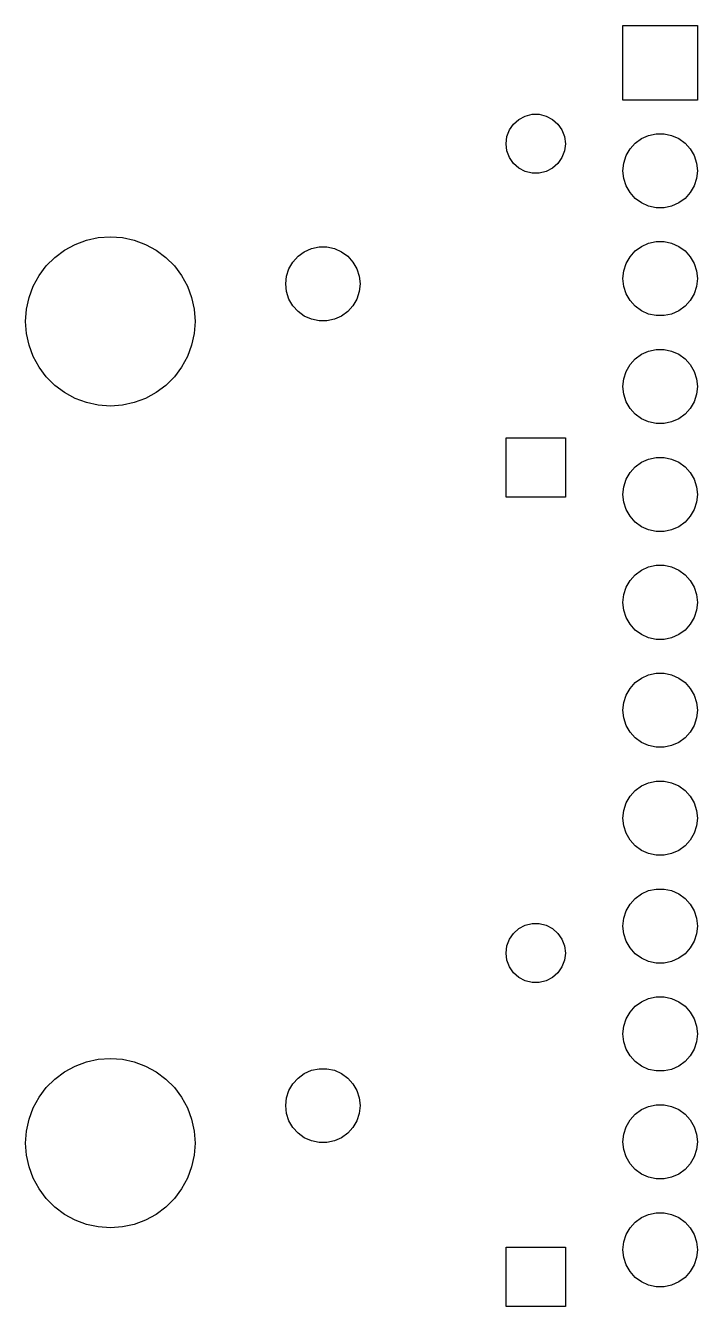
# Model space of a CAD drawing. Extents: x -139 to 23, y -82 to 9.
# Drawn here: x -51.13 to -35.32, y -23.56 to 6.59 of the extents above; entities that cross this region are included whole.
import ezdxf

# ---------------------------------------------------------------- set-up
doc = ezdxf.new("R2010")
doc.units = 0
doc.layers.add('BLACK', color=7, linetype='CONTINUOUS')

msp = doc.modelspace()

# ---------------------------------------------------------------- linework, layer by layer
at = {"layer": 'BLACK', "linetype": 'CONTINUOUS'}
for p, q in [((-37.0713, 4.8387), (-37.0713, 6.5913)), ((-37.0713, 6.5913), (-35.3187, 6.5913)), ((-35.3187, 6.5913), (-35.3187, 4.8387)), ((-35.3187, 4.8387), (-37.0713, 4.8387)), ((-39.742, 4.13461), (-39.6463, 4.27319)), ((-39.6463, 4.27319), (-39.5203, 4.38485)), ((-39.5203, 4.38485), (-39.3712, 4.46311)), ((-39.3712, 4.46311), (-39.2077, 4.50341)), ((-39.2077, 4.50341), (-39.0393, 4.50341)), ((-39.0393, 4.50341), (-38.8758, 4.46311)), ((-38.8758, 4.46311), (-38.7267, 4.38485)), ((-38.7267, 4.38485), (-38.6007, 4.27319)), ((-38.6007, 4.27319), (-38.505, 4.13461)), ((-39.822, 3.81), (-39.8017, 3.97716)), ((-39.8017, 3.97716), (-39.742, 4.13461)), ((-38.505, 4.13461), (-38.4453, 3.97716)), ((-38.4453, 3.97716), (-38.425, 3.81)), ((-36.7814, 3.82622), (-36.6332, 3.9339)), ((-36.6332, 3.9339), (-36.4658, 4.00841)), ((-36.4658, 4.00841), (-36.2866, 4.0465)), ((-36.2866, 4.0465), (-36.1034, 4.0465)), ((-36.1034, 4.0465), (-35.9242, 4.00841)), ((-35.9242, 4.00841), (-35.7569, 3.9339)), ((-35.7569, 3.9339), (-35.6086, 3.82622)), ((-39.8017, 3.64284), (-39.822, 3.81)), ((-39.742, 3.48539), (-39.8017, 3.64284)), ((-38.4453, 3.64284), (-38.505, 3.48539)), ((-38.425, 3.81), (-38.4453, 3.64284)), ((-36.9955, 3.53142), (-36.9039, 3.69008)), ((-36.9039, 3.69008), (-36.7814, 3.82622)), ((-35.6086, 3.82622), (-35.4861, 3.69008)), ((-35.4861, 3.69008), (-35.3945, 3.53142)), ((-39.6463, 3.34681), (-39.742, 3.48539)), ((-39.5203, 3.23515), (-39.6463, 3.34681)), ((-38.6007, 3.34681), (-38.7267, 3.23515)), ((-38.505, 3.48539), (-38.6007, 3.34681)), ((-37.0713, 3.175), (-37.0522, 3.35719)), ((-37.0522, 3.35719), (-36.9955, 3.53142)), ((-35.3945, 3.53142), (-35.3378, 3.35719)), ((-35.3378, 3.35719), (-35.3187, 3.175)), ((-39.3712, 3.15689), (-39.5203, 3.23515)), ((-39.2077, 3.11659), (-39.3712, 3.15689)), ((-39.0393, 3.11659), (-39.2077, 3.11659)), ((-38.8758, 3.15689), (-39.0393, 3.11659)), ((-38.7267, 3.23515), (-38.8758, 3.15689)), ((-37.0522, 2.99281), (-37.0713, 3.175)), ((-35.3187, 3.175), (-35.3378, 2.99281)), ((-36.9955, 2.81858), (-37.0522, 2.99281)), ((-36.9039, 2.65992), (-36.9955, 2.81858)), ((-35.3945, 2.81858), (-35.4861, 2.65992)), ((-35.3378, 2.99281), (-35.3945, 2.81858)), ((-36.7814, 2.52378), (-36.9039, 2.65992)), ((-36.6332, 2.4161), (-36.7814, 2.52378)), ((-36.4658, 2.34159), (-36.6332, 2.4161)), ((-35.7569, 2.4161), (-35.9242, 2.34159)), ((-35.6086, 2.52378), (-35.7569, 2.4161)), ((-35.4861, 2.65992), (-35.6086, 2.52378)), ((-36.2866, 2.3035), (-36.4658, 2.34159)), ((-36.1034, 2.3035), (-36.2866, 2.3035)), ((-35.9242, 2.34159), (-36.1034, 2.3035)), ((-49.9626, 1.44252), (-49.696, 1.54194)), ((-49.696, 1.54194), (-49.4181, 1.60241)), ((-49.4181, 1.60241), (-49.1343, 1.62271)), ((-49.1343, 1.62271), (-48.8505, 1.60241)), ((-48.8505, 1.60241), (-48.5725, 1.54194)), ((-48.5725, 1.54194), (-48.306, 1.44252)), ((-50.44, 1.13569), (-50.2123, 1.30618)), ((-50.2123, 1.30618), (-49.9626, 1.44252)), ((-48.306, 1.44252), (-48.0563, 1.30618)), ((-48.0563, 1.30618), (-47.8286, 1.13569)), ((-44.717, 1.16119), (-44.569, 1.26871)), ((-44.569, 1.26871), (-44.4019, 1.34311)), ((-44.4019, 1.34311), (-44.2229, 1.38115)), ((-44.2229, 1.38115), (-44.04, 1.38115)), ((-44.04, 1.38115), (-43.8611, 1.34311)), ((-43.8611, 1.34311), (-43.694, 1.26871)), ((-43.694, 1.26871), (-43.546, 1.16119)), ((-36.9039, 1.15008), (-36.7814, 1.28622)), ((-36.7814, 1.28622), (-36.6332, 1.3939)), ((-36.6332, 1.3939), (-36.4658, 1.46841)), ((-36.4658, 1.46841), (-36.2866, 1.5065)), ((-36.2866, 1.5065), (-36.1034, 1.5065)), ((-36.1034, 1.5065), (-35.9242, 1.46841)), ((-35.9242, 1.46841), (-35.7569, 1.3939)), ((-35.7569, 1.3939), (-35.6086, 1.28622)), ((-35.6086, 1.28622), (-35.4861, 1.15008)), ((-50.8117, 0.70679), (-50.6412, 0.934533)), ((-50.6412, 0.934533), (-50.44, 1.13569)), ((-47.8286, 1.13569), (-47.6274, 0.934533)), ((-47.6274, 0.934533), (-47.4569, 0.70679)), ((-44.9308, 0.866834), (-44.8394, 1.02525)), ((-44.8394, 1.02525), (-44.717, 1.16119)), ((-43.546, 1.16119), (-43.4236, 1.02525)), ((-43.4236, 1.02525), (-43.3321, 0.866834)), ((-37.0522, 0.817193), (-36.9955, 0.991423)), ((-36.9955, 0.991423), (-36.9039, 1.15008)), ((-35.4861, 1.15008), (-35.3945, 0.991423)), ((-35.3945, 0.991423), (-35.3378, 0.817193)), ((-50.948, 0.457102), (-50.8117, 0.70679)), ((-47.4569, 0.70679), (-47.3206, 0.457102)), ((-45.0065, 0.510939), (-44.9873, 0.692862)), ((-44.9873, 0.692862), (-44.9308, 0.866834)), ((-43.3321, 0.866834), (-43.2756, 0.692862)), ((-43.2756, 0.692862), (-43.2565, 0.510939)), ((-37.0713, 0.635), (-37.0522, 0.817193)), ((-37.0522, 0.452807), (-37.0713, 0.635)), ((-35.3378, 0.817193), (-35.3187, 0.635)), ((-35.3187, 0.635), (-35.3378, 0.452807)), ((-51.0474, 0.190553), (-50.948, 0.457102)), ((-47.3206, 0.457102), (-47.2212, 0.190553)), ((-44.9873, 0.329016), (-45.0065, 0.510939)), ((-44.9308, 0.155044), (-44.9873, 0.329016)), ((-43.2756, 0.329016), (-43.3321, 0.155044)), ((-43.2565, 0.510939), (-43.2756, 0.329016)), ((-36.9955, 0.278577), (-37.0522, 0.452807)), ((-35.3378, 0.452807), (-35.3945, 0.278577)), ((-51.1079, -0.087432), (-51.0474, 0.190553)), ((-47.2212, 0.190553), (-47.1607, -0.087432)), ((-44.8394, -0.003373), (-44.9308, 0.155044)), ((-43.3321, 0.155044), (-43.4236, -0.003373)), ((-36.9039, 0.119924), (-36.9955, 0.278577)), ((-36.7814, -0.016218), (-36.9039, 0.119924)), ((-35.4861, 0.119924), (-35.6086, -0.016218)), ((-35.3945, 0.278577), (-35.4861, 0.119924)), ((-51.1282, -0.371194), (-51.1079, -0.087432)), ((-47.1607, -0.087432), (-47.1404, -0.371194)), ((-44.717, -0.139313), (-44.8394, -0.003373)), ((-44.569, -0.246833), (-44.717, -0.139313)), ((-44.4019, -0.321235), (-44.569, -0.246833)), ((-43.694, -0.246833), (-43.8611, -0.321235)), ((-43.546, -0.139313), (-43.694, -0.246833)), ((-43.4236, -0.003373), (-43.546, -0.139313)), ((-36.6332, -0.123898), (-36.7814, -0.016218)), ((-36.4658, -0.198411), (-36.6332, -0.123898)), ((-36.2866, -0.2365), (-36.4658, -0.198411)), ((-36.1034, -0.2365), (-36.2866, -0.2365)), ((-35.9242, -0.198411), (-36.1034, -0.2365)), ((-35.7569, -0.123898), (-35.9242, -0.198411)), ((-35.6086, -0.016218), (-35.7569, -0.123898)), ((-51.1079, -0.654956), (-51.1282, -0.371194)), ((-47.1404, -0.371194), (-47.1607, -0.654956)), ((-44.2229, -0.359268), (-44.4019, -0.321235)), ((-44.04, -0.359268), (-44.2229, -0.359268)), ((-43.8611, -0.321235), (-44.04, -0.359268)), ((-51.0474, -0.932941), (-51.1079, -0.654956)), ((-47.1607, -0.654956), (-47.2212, -0.932941)), ((-50.948, -1.19949), (-51.0474, -0.932941)), ((-50.8117, -1.44918), (-50.948, -1.19949)), ((-47.3206, -1.19949), (-47.4569, -1.44918)), ((-47.2212, -0.932941), (-47.3206, -1.19949)), ((-36.7814, -1.25378), (-36.6332, -1.1461)), ((-36.6332, -1.1461), (-36.4658, -1.07159)), ((-36.4658, -1.07159), (-36.2866, -1.0335)), ((-36.2866, -1.0335), (-36.1034, -1.0335)), ((-36.1034, -1.0335), (-35.9242, -1.07159)), ((-35.9242, -1.07159), (-35.7569, -1.1461)), ((-35.7569, -1.1461), (-35.6086, -1.25378)), ((-50.6412, -1.67692), (-50.8117, -1.44918)), ((-47.4569, -1.44918), (-47.6274, -1.67692)), ((-36.9955, -1.54858), (-36.9039, -1.38992)), ((-36.9039, -1.38992), (-36.7814, -1.25378)), ((-35.6086, -1.25378), (-35.4861, -1.38992)), ((-35.4861, -1.38992), (-35.3945, -1.54858)), ((-50.44, -1.87808), (-50.6412, -1.67692)), ((-47.6274, -1.67692), (-47.8286, -1.87808)), ((-37.0713, -1.905), (-37.0522, -1.72281)), ((-37.0522, -1.72281), (-36.9955, -1.54858)), ((-35.3945, -1.54858), (-35.3378, -1.72281)), ((-35.3378, -1.72281), (-35.3187, -1.905)), ((-50.2123, -2.04857), (-50.44, -1.87808)), ((-49.9626, -2.18491), (-50.2123, -2.04857)), ((-48.0563, -2.04857), (-48.306, -2.18491)), ((-47.8286, -1.87808), (-48.0563, -2.04857)), ((-37.0522, -2.08719), (-37.0713, -1.905)), ((-36.9955, -2.26142), (-37.0522, -2.08719)), ((-35.3378, -2.08719), (-35.3945, -2.26142)), ((-35.3187, -1.905), (-35.3378, -2.08719)), ((-49.696, -2.28433), (-49.9626, -2.18491)), ((-49.4181, -2.3448), (-49.696, -2.28433)), ((-49.1343, -2.36509), (-49.4181, -2.3448)), ((-48.8505, -2.3448), (-49.1343, -2.36509)), ((-48.5725, -2.28433), (-48.8505, -2.3448)), ((-48.306, -2.18491), (-48.5725, -2.28433)), ((-36.9039, -2.42008), (-36.9955, -2.26142)), ((-35.3945, -2.26142), (-35.4861, -2.42008)), ((-36.7814, -2.55622), (-36.9039, -2.42008)), ((-36.6332, -2.6639), (-36.7814, -2.55622)), ((-36.4658, -2.73841), (-36.6332, -2.6639)), ((-35.7569, -2.6639), (-35.9242, -2.73841)), ((-35.6086, -2.55622), (-35.7569, -2.6639)), ((-35.4861, -2.42008), (-35.6086, -2.55622)), ((-36.2866, -2.7765), (-36.4658, -2.73841)), ((-36.1034, -2.7765), (-36.2866, -2.7765)), ((-35.9242, -2.73841), (-36.1034, -2.7765)), ((-39.822, -4.5085), (-39.822, -3.1115)), ((-39.822, -3.1115), (-38.425, -3.1115)), ((-38.425, -3.1115), (-38.425, -4.5085)), ((-36.6332, -3.6861), (-36.4658, -3.61159)), ((-36.4658, -3.61159), (-36.2866, -3.5735)), ((-36.2866, -3.5735), (-36.1034, -3.5735)), ((-36.1034, -3.5735), (-35.9242, -3.61159)), ((-35.9242, -3.61159), (-35.7569, -3.6861)), ((-36.9039, -3.92992), (-36.7814, -3.79378)), ((-36.7814, -3.79378), (-36.6332, -3.6861)), ((-35.7569, -3.6861), (-35.6086, -3.79378)), ((-35.6086, -3.79378), (-35.4861, -3.92992)), ((-37.0522, -4.26281), (-36.9955, -4.08858)), ((-36.9955, -4.08858), (-36.9039, -3.92992)), ((-35.4861, -3.92992), (-35.3945, -4.08858)), ((-35.3945, -4.08858), (-35.3378, -4.26281)), ((-38.425, -4.5085), (-39.822, -4.5085)), ((-37.0713, -4.445), (-37.0522, -4.26281)), ((-37.0522, -4.62719), (-37.0713, -4.445)), ((-35.3378, -4.26281), (-35.3187, -4.445)), ((-35.3187, -4.445), (-35.3378, -4.62719)), ((-36.9955, -4.80142), (-37.0522, -4.62719)), ((-36.9039, -4.96008), (-36.9955, -4.80142)), ((-35.3945, -4.80142), (-35.4861, -4.96008)), ((-35.3378, -4.62719), (-35.3945, -4.80142)), ((-36.7814, -5.09622), (-36.9039, -4.96008)), ((-36.6332, -5.2039), (-36.7814, -5.09622)), ((-35.6086, -5.09622), (-35.7569, -5.2039)), ((-35.4861, -4.96008), (-35.6086, -5.09622)), ((-36.4658, -5.27841), (-36.6332, -5.2039)), ((-36.2866, -5.3165), (-36.4658, -5.27841)), ((-36.1034, -5.3165), (-36.2866, -5.3165)), ((-35.9242, -5.27841), (-36.1034, -5.3165)), ((-35.7569, -5.2039), (-35.9242, -5.27841)), ((-36.7814, -6.33378), (-36.6332, -6.2261)), ((-36.6332, -6.2261), (-36.4658, -6.15159)), ((-36.4658, -6.15159), (-36.2866, -6.1135)), ((-36.2866, -6.1135), (-36.1034, -6.1135)), ((-36.1034, -6.1135), (-35.9242, -6.15159)), ((-35.9242, -6.15159), (-35.7569, -6.2261)), ((-35.7569, -6.2261), (-35.6086, -6.33378)), ((-37.0522, -6.80281), (-36.9955, -6.62858)), ((-36.9955, -6.62858), (-36.9039, -6.46992)), ((-36.9039, -6.46992), (-36.7814, -6.33378)), ((-35.6086, -6.33378), (-35.4861, -6.46992)), ((-35.4861, -6.46992), (-35.3945, -6.62858)), ((-35.3945, -6.62858), (-35.3378, -6.80281)), ((-37.0713, -6.985), (-37.0522, -6.80281)), ((-35.3378, -6.80281), (-35.3187, -6.985)), ((-37.0522, -7.16719), (-37.0713, -6.985)), ((-36.9955, -7.34142), (-37.0522, -7.16719)), ((-35.3378, -7.16719), (-35.3945, -7.34142)), ((-35.3187, -6.985), (-35.3378, -7.16719)), ((-36.9039, -7.50008), (-36.9955, -7.34142)), ((-36.7814, -7.63622), (-36.9039, -7.50008)), ((-35.4861, -7.50008), (-35.6086, -7.63622)), ((-35.3945, -7.34142), (-35.4861, -7.50008)), ((-36.6332, -7.7439), (-36.7814, -7.63622)), ((-36.4658, -7.81841), (-36.6332, -7.7439)), ((-36.2866, -7.8565), (-36.4658, -7.81841)), ((-35.9242, -7.81841), (-36.1034, -7.8565)), ((-35.7569, -7.7439), (-35.9242, -7.81841)), ((-35.6086, -7.63622), (-35.7569, -7.7439)), ((-36.1034, -7.8565), (-36.2866, -7.8565)), ((-36.6332, -8.7661), (-36.4658, -8.69159)), ((-36.4658, -8.69159), (-36.2866, -8.6535)), ((-36.2866, -8.6535), (-36.1034, -8.6535)), ((-36.1034, -8.6535), (-35.9242, -8.69159)), ((-35.9242, -8.69159), (-35.7569, -8.7661)), ((-36.9955, -9.16858), (-36.9039, -9.00992)), ((-36.9039, -9.00992), (-36.7814, -8.87378)), ((-36.7814, -8.87378), (-36.6332, -8.7661)), ((-35.7569, -8.7661), (-35.6086, -8.87378)), ((-35.6086, -8.87378), (-35.4861, -9.00992)), ((-35.4861, -9.00992), (-35.3945, -9.16858)), ((-37.0713, -9.525), (-37.0522, -9.34281)), ((-37.0522, -9.34281), (-36.9955, -9.16858)), ((-35.3945, -9.16858), (-35.3378, -9.34281)), ((-35.3378, -9.34281), (-35.3187, -9.525)), ((-37.0522, -9.70719), (-37.0713, -9.525)), ((-35.3187, -9.525), (-35.3378, -9.70719)), ((-36.9955, -9.88142), (-37.0522, -9.70719)), ((-36.9039, -10.0401), (-36.9955, -9.88142)), ((-35.3945, -9.88142), (-35.4861, -10.0401)), ((-35.3378, -9.70719), (-35.3945, -9.88142)), ((-36.7814, -10.1762), (-36.9039, -10.0401)), ((-36.6332, -10.2839), (-36.7814, -10.1762)), ((-35.6086, -10.1762), (-35.7569, -10.2839)), ((-35.4861, -10.0401), (-35.6086, -10.1762)), ((-36.4658, -10.3584), (-36.6332, -10.2839)), ((-36.2866, -10.3965), (-36.4658, -10.3584)), ((-36.1034, -10.3965), (-36.2866, -10.3965)), ((-35.9242, -10.3584), (-36.1034, -10.3965)), ((-35.7569, -10.2839), (-35.9242, -10.3584)), ((-36.9039, -11.5499), (-36.7814, -11.4138)), ((-36.7814, -11.4138), (-36.6332, -11.3061)), ((-36.6332, -11.3061), (-36.4658, -11.2316)), ((-36.4658, -11.2316), (-36.2866, -11.1935)), ((-36.2866, -11.1935), (-36.1034, -11.1935)), ((-36.1034, -11.1935), (-35.9242, -11.2316)), ((-35.9242, -11.2316), (-35.7569, -11.3061)), ((-35.7569, -11.3061), (-35.6086, -11.4138)), ((-35.6086, -11.4138), (-35.4861, -11.5499)), ((-37.0522, -11.8828), (-36.9955, -11.7086)), ((-36.9955, -11.7086), (-36.9039, -11.5499)), ((-35.4861, -11.5499), (-35.3945, -11.7086)), ((-35.3945, -11.7086), (-35.3378, -11.8828)), ((-37.0713, -12.065), (-37.0522, -11.8828)), ((-35.3378, -11.8828), (-35.3187, -12.065)), ((-37.0522, -12.2472), (-37.0713, -12.065)), ((-36.9955, -12.4214), (-37.0522, -12.2472)), ((-35.3378, -12.2472), (-35.3945, -12.4214)), ((-35.3187, -12.065), (-35.3378, -12.2472)), ((-36.9039, -12.5801), (-36.9955, -12.4214)), ((-36.7814, -12.7162), (-36.9039, -12.5801)), ((-35.4861, -12.5801), (-35.6086, -12.7162)), ((-35.3945, -12.4214), (-35.4861, -12.5801)), ((-36.6332, -12.8239), (-36.7814, -12.7162)), ((-36.4658, -12.8984), (-36.6332, -12.8239)), ((-36.2866, -12.9365), (-36.4658, -12.8984)), ((-36.1034, -12.9365), (-36.2866, -12.9365)), ((-35.9242, -12.8984), (-36.1034, -12.9365)), ((-35.7569, -12.8239), (-35.9242, -12.8984)), ((-35.6086, -12.7162), (-35.7569, -12.8239)), ((-36.7814, -13.9538), (-36.6332, -13.8461)), ((-36.6332, -13.8461), (-36.4658, -13.7716)), ((-36.4658, -13.7716), (-36.2866, -13.7335)), ((-36.2866, -13.7335), (-36.1034, -13.7335)), ((-36.1034, -13.7335), (-35.9242, -13.7716)), ((-35.9242, -13.7716), (-35.7569, -13.8461)), ((-35.7569, -13.8461), (-35.6086, -13.9538)), ((-36.9955, -14.2486), (-36.9039, -14.0899)), ((-36.9039, -14.0899), (-36.7814, -13.9538)), ((-35.6086, -13.9538), (-35.4861, -14.0899)), ((-35.4861, -14.0899), (-35.3945, -14.2486)), ((-37.0713, -14.605), (-37.0522, -14.4228)), ((-37.0522, -14.4228), (-36.9955, -14.2486)), ((-35.3945, -14.2486), (-35.3378, -14.4228)), ((-35.3378, -14.4228), (-35.3187, -14.605)), ((-39.6463, -14.7768), (-39.5203, -14.6651)), ((-39.5203, -14.6651), (-39.3712, -14.5869)), ((-39.3712, -14.5869), (-39.2077, -14.5466)), ((-39.2077, -14.5466), (-39.0393, -14.5466)), ((-39.0393, -14.5466), (-38.8758, -14.5869)), ((-38.8758, -14.5869), (-38.7267, -14.6651)), ((-38.7267, -14.6651), (-38.6007, -14.7768)), ((-37.0522, -14.7872), (-37.0713, -14.605)), ((-35.3187, -14.605), (-35.3378, -14.7872)), ((-39.822, -15.24), (-39.8017, -15.0728)), ((-39.8017, -15.0728), (-39.742, -14.9154)), ((-39.742, -14.9154), (-39.6463, -14.7768)), ((-38.6007, -14.7768), (-38.505, -14.9154)), ((-38.505, -14.9154), (-38.4453, -15.0728)), ((-38.4453, -15.0728), (-38.425, -15.24)), ((-36.9955, -14.9614), (-37.0522, -14.7872)), ((-36.9039, -15.1201), (-36.9955, -14.9614)), ((-35.3945, -14.9614), (-35.4861, -15.1201)), ((-35.3378, -14.7872), (-35.3945, -14.9614)), ((-39.8017, -15.4072), (-39.822, -15.24)), ((-38.425, -15.24), (-38.4453, -15.4072)), ((-36.7814, -15.2562), (-36.9039, -15.1201)), ((-36.6332, -15.3639), (-36.7814, -15.2562)), ((-36.4658, -15.4384), (-36.6332, -15.3639)), ((-35.7569, -15.3639), (-35.9242, -15.4384)), ((-35.6086, -15.2562), (-35.7569, -15.3639)), ((-35.4861, -15.1201), (-35.6086, -15.2562)), ((-39.742, -15.5646), (-39.8017, -15.4072)), ((-39.6463, -15.7032), (-39.742, -15.5646)), ((-38.505, -15.5646), (-38.6007, -15.7032)), ((-38.4453, -15.4072), (-38.505, -15.5646)), ((-36.2866, -15.4765), (-36.4658, -15.4384)), ((-36.1034, -15.4765), (-36.2866, -15.4765)), ((-35.9242, -15.4384), (-36.1034, -15.4765)), ((-39.5203, -15.8149), (-39.6463, -15.7032)), ((-39.3712, -15.8931), (-39.5203, -15.8149)), ((-39.2077, -15.9334), (-39.3712, -15.8931)), ((-39.0393, -15.9334), (-39.2077, -15.9334)), ((-38.8758, -15.8931), (-39.0393, -15.9334)), ((-38.7267, -15.8149), (-38.8758, -15.8931)), ((-38.6007, -15.7032), (-38.7267, -15.8149)), ((-36.4658, -16.3116), (-36.2866, -16.2735)), ((-36.2866, -16.2735), (-36.1034, -16.2735)), ((-36.1034, -16.2735), (-35.9242, -16.3116)), ((-36.9039, -16.6299), (-36.7814, -16.4938)), ((-36.7814, -16.4938), (-36.6332, -16.3861)), ((-36.6332, -16.3861), (-36.4658, -16.3116)), ((-35.9242, -16.3116), (-35.7569, -16.3861)), ((-35.7569, -16.3861), (-35.6086, -16.4938)), ((-35.6086, -16.4938), (-35.4861, -16.6299)), ((-37.0522, -16.9628), (-36.9955, -16.7886)), ((-36.9955, -16.7886), (-36.9039, -16.6299)), ((-35.4861, -16.6299), (-35.3945, -16.7886)), ((-35.3945, -16.7886), (-35.3378, -16.9628)), ((-37.0713, -17.145), (-37.0522, -16.9628)), ((-37.0522, -17.3272), (-37.0713, -17.145)), ((-35.3378, -16.9628), (-35.3187, -17.145)), ((-35.3187, -17.145), (-35.3378, -17.3272)), ((-36.9955, -17.5014), (-37.0522, -17.3272)), ((-35.3378, -17.3272), (-35.3945, -17.5014)), ((-49.696, -17.8019), (-49.4181, -17.7415)), ((-49.4181, -17.7415), (-49.1343, -17.7212)), ((-49.1343, -17.7212), (-48.8505, -17.7415)), ((-48.8505, -17.7415), (-48.5725, -17.8019)), ((-36.9039, -17.6601), (-36.9955, -17.5014)), ((-36.7814, -17.7962), (-36.9039, -17.6601)), ((-35.4861, -17.6601), (-35.6086, -17.7962)), ((-35.3945, -17.5014), (-35.4861, -17.6601)), ((-50.44, -18.2082), (-50.2123, -18.0377)), ((-50.2123, -18.0377), (-49.9626, -17.9014)), ((-49.9626, -17.9014), (-49.696, -17.8019)), ((-48.5725, -17.8019), (-48.306, -17.9014)), ((-48.306, -17.9014), (-48.0563, -18.0377)), ((-48.0563, -18.0377), (-47.8286, -18.2082)), ((-44.717, -18.1827), (-44.569, -18.0752)), ((-44.569, -18.0752), (-44.4019, -18.0008)), ((-44.4019, -18.0008), (-44.2229, -17.9627)), ((-44.2229, -17.9627), (-44.04, -17.9627)), ((-44.04, -17.9627), (-43.8611, -18.0008)), ((-43.8611, -18.0008), (-43.694, -18.0752)), ((-43.694, -18.0752), (-43.546, -18.1827)), ((-36.6332, -17.9039), (-36.7814, -17.7962)), ((-36.4658, -17.9784), (-36.6332, -17.9039)), ((-36.2866, -18.0165), (-36.4658, -17.9784)), ((-36.1034, -18.0165), (-36.2866, -18.0165)), ((-35.9242, -17.9784), (-36.1034, -18.0165)), ((-35.7569, -17.9039), (-35.9242, -17.9784)), ((-35.6086, -17.7962), (-35.7569, -17.9039)), ((-50.6412, -18.4093), (-50.44, -18.2082)), ((-47.8286, -18.2082), (-47.6274, -18.4093)), ((-44.9308, -18.477), (-44.8394, -18.3186)), ((-44.8394, -18.3186), (-44.717, -18.1827)), ((-43.546, -18.1827), (-43.4236, -18.3186)), ((-43.4236, -18.3186), (-43.3321, -18.477)), ((-50.948, -18.8868), (-50.8117, -18.6371)), ((-50.8117, -18.6371), (-50.6412, -18.4093)), ((-47.6274, -18.4093), (-47.4569, -18.6371)), ((-47.4569, -18.6371), (-47.3206, -18.8868)), ((-45.0065, -18.8329), (-44.9873, -18.651)), ((-44.9873, -18.651), (-44.9308, -18.477)), ((-43.3321, -18.477), (-43.2756, -18.651)), ((-43.2756, -18.651), (-43.2565, -18.8329)), ((-51.0474, -19.1533), (-50.948, -18.8868)), ((-47.3206, -18.8868), (-47.2212, -19.1533)), ((-44.9873, -19.0149), (-45.0065, -18.8329)), ((-43.2565, -18.8329), (-43.2756, -19.0149)), ((-36.7814, -19.0338), (-36.6332, -18.9261)), ((-36.6332, -18.9261), (-36.4658, -18.8516)), ((-36.4658, -18.8516), (-36.2866, -18.8135)), ((-36.2866, -18.8135), (-36.1034, -18.8135)), ((-36.1034, -18.8135), (-35.9242, -18.8516)), ((-35.9242, -18.8516), (-35.7569, -18.9261)), ((-35.7569, -18.9261), (-35.6086, -19.0338)), ((-51.1079, -19.4313), (-51.0474, -19.1533)), ((-47.2212, -19.1533), (-47.1607, -19.4313)), ((-44.9308, -19.1888), (-44.9873, -19.0149)), ((-44.8394, -19.3472), (-44.9308, -19.1888)), ((-43.3321, -19.1888), (-43.4236, -19.3472)), ((-43.2756, -19.0149), (-43.3321, -19.1888)), ((-36.9955, -19.3286), (-36.9039, -19.1699)), ((-36.9039, -19.1699), (-36.7814, -19.0338)), ((-35.6086, -19.0338), (-35.4861, -19.1699)), ((-35.4861, -19.1699), (-35.3945, -19.3286)), ((-51.1282, -19.7151), (-51.1079, -19.4313)), ((-47.1607, -19.4313), (-47.1404, -19.7151)), ((-44.717, -19.4832), (-44.8394, -19.3472)), ((-44.569, -19.5907), (-44.717, -19.4832)), ((-44.4019, -19.6651), (-44.569, -19.5907)), ((-43.694, -19.5907), (-43.8611, -19.6651)), ((-43.546, -19.4832), (-43.694, -19.5907)), ((-43.4236, -19.3472), (-43.546, -19.4832)), ((-37.0713, -19.685), (-37.0522, -19.5028)), ((-37.0522, -19.5028), (-36.9955, -19.3286)), ((-35.3945, -19.3286), (-35.3378, -19.5028)), ((-35.3378, -19.5028), (-35.3187, -19.685)), ((-51.1079, -19.9988), (-51.1282, -19.7151)), ((-47.1404, -19.7151), (-47.1607, -19.9988)), ((-44.2229, -19.7031), (-44.4019, -19.6651)), ((-44.04, -19.7031), (-44.2229, -19.7031)), ((-43.8611, -19.6651), (-44.04, -19.7031)), ((-37.0522, -19.8672), (-37.0713, -19.685)), ((-36.9955, -20.0414), (-37.0522, -19.8672)), ((-35.3378, -19.8672), (-35.3945, -20.0414)), ((-35.3187, -19.685), (-35.3378, -19.8672)), ((-51.0474, -20.2768), (-51.1079, -19.9988)), ((-47.1607, -19.9988), (-47.2212, -20.2768)), ((-36.9039, -20.2001), (-36.9955, -20.0414)), ((-36.7814, -20.3362), (-36.9039, -20.2001)), ((-35.4861, -20.2001), (-35.6086, -20.3362)), ((-35.3945, -20.0414), (-35.4861, -20.2001)), ((-50.948, -20.5434), (-51.0474, -20.2768)), ((-47.2212, -20.2768), (-47.3206, -20.5434)), ((-36.6332, -20.4439), (-36.7814, -20.3362)), ((-36.4658, -20.5184), (-36.6332, -20.4439)), ((-35.7569, -20.4439), (-35.9242, -20.5184)), ((-35.6086, -20.3362), (-35.7569, -20.4439)), ((-50.8117, -20.7931), (-50.948, -20.5434)), ((-50.6412, -21.0208), (-50.8117, -20.7931)), ((-47.4569, -20.7931), (-47.6274, -21.0208)), ((-47.3206, -20.5434), (-47.4569, -20.7931)), ((-36.2866, -20.5565), (-36.4658, -20.5184)), ((-36.1034, -20.5565), (-36.2866, -20.5565)), ((-35.9242, -20.5184), (-36.1034, -20.5565)), ((-50.44, -21.222), (-50.6412, -21.0208)), ((-47.6274, -21.0208), (-47.8286, -21.222)), ((-50.2123, -21.3924), (-50.44, -21.222)), ((-49.9626, -21.5288), (-50.2123, -21.3924)), ((-48.0563, -21.3924), (-48.306, -21.5288)), ((-47.8286, -21.222), (-48.0563, -21.3924)), ((-36.6332, -21.4661), (-36.4658, -21.3916)), ((-36.4658, -21.3916), (-36.2866, -21.3535)), ((-36.2866, -21.3535), (-36.1034, -21.3535)), ((-36.1034, -21.3535), (-35.9242, -21.3916)), ((-35.9242, -21.3916), (-35.7569, -21.4661)), ((-49.696, -21.6282), (-49.9626, -21.5288)), ((-49.4181, -21.6887), (-49.696, -21.6282)), ((-49.1343, -21.709), (-49.4181, -21.6887)), ((-48.8505, -21.6887), (-49.1343, -21.709)), ((-48.5725, -21.6282), (-48.8505, -21.6887)), ((-48.306, -21.5288), (-48.5725, -21.6282)), ((-36.9039, -21.7099), (-36.7814, -21.5738)), ((-36.7814, -21.5738), (-36.6332, -21.4661)), ((-35.7569, -21.4661), (-35.6086, -21.5738)), ((-35.6086, -21.5738), (-35.4861, -21.7099)), ((-37.0522, -22.0428), (-36.9955, -21.8686)), ((-36.9955, -21.8686), (-36.9039, -21.7099)), ((-35.4861, -21.7099), (-35.3945, -21.8686)), ((-35.3945, -21.8686), (-35.3378, -22.0428)), ((-39.822, -23.5585), (-39.822, -22.1615)), ((-39.822, -22.1615), (-38.425, -22.1615)), ((-38.425, -22.1615), (-38.425, -23.5585)), ((-37.0713, -22.225), (-37.0522, -22.0428)), ((-37.0522, -22.4072), (-37.0713, -22.225)), ((-35.3378, -22.0428), (-35.3187, -22.225)), ((-35.3187, -22.225), (-35.3378, -22.4072)), ((-36.9955, -22.5814), (-37.0522, -22.4072)), ((-36.9039, -22.7401), (-36.9955, -22.5814)), ((-35.3945, -22.5814), (-35.4861, -22.7401)), ((-35.3378, -22.4072), (-35.3945, -22.5814)), ((-36.7814, -22.8762), (-36.9039, -22.7401)), ((-36.6332, -22.9839), (-36.7814, -22.8762)), ((-35.6086, -22.8762), (-35.7569, -22.9839)), ((-35.4861, -22.7401), (-35.6086, -22.8762)), ((-36.4658, -23.0584), (-36.6332, -22.9839)), ((-36.2866, -23.0965), (-36.4658, -23.0584)), ((-36.1034, -23.0965), (-36.2866, -23.0965)), ((-35.9242, -23.0584), (-36.1034, -23.0965)), ((-35.7569, -22.9839), (-35.9242, -23.0584)), ((-38.425, -23.5585), (-39.822, -23.5585))]:
    msp.add_line(p, q, dxfattribs=at)

doc.saveas('drawing.dxf')
